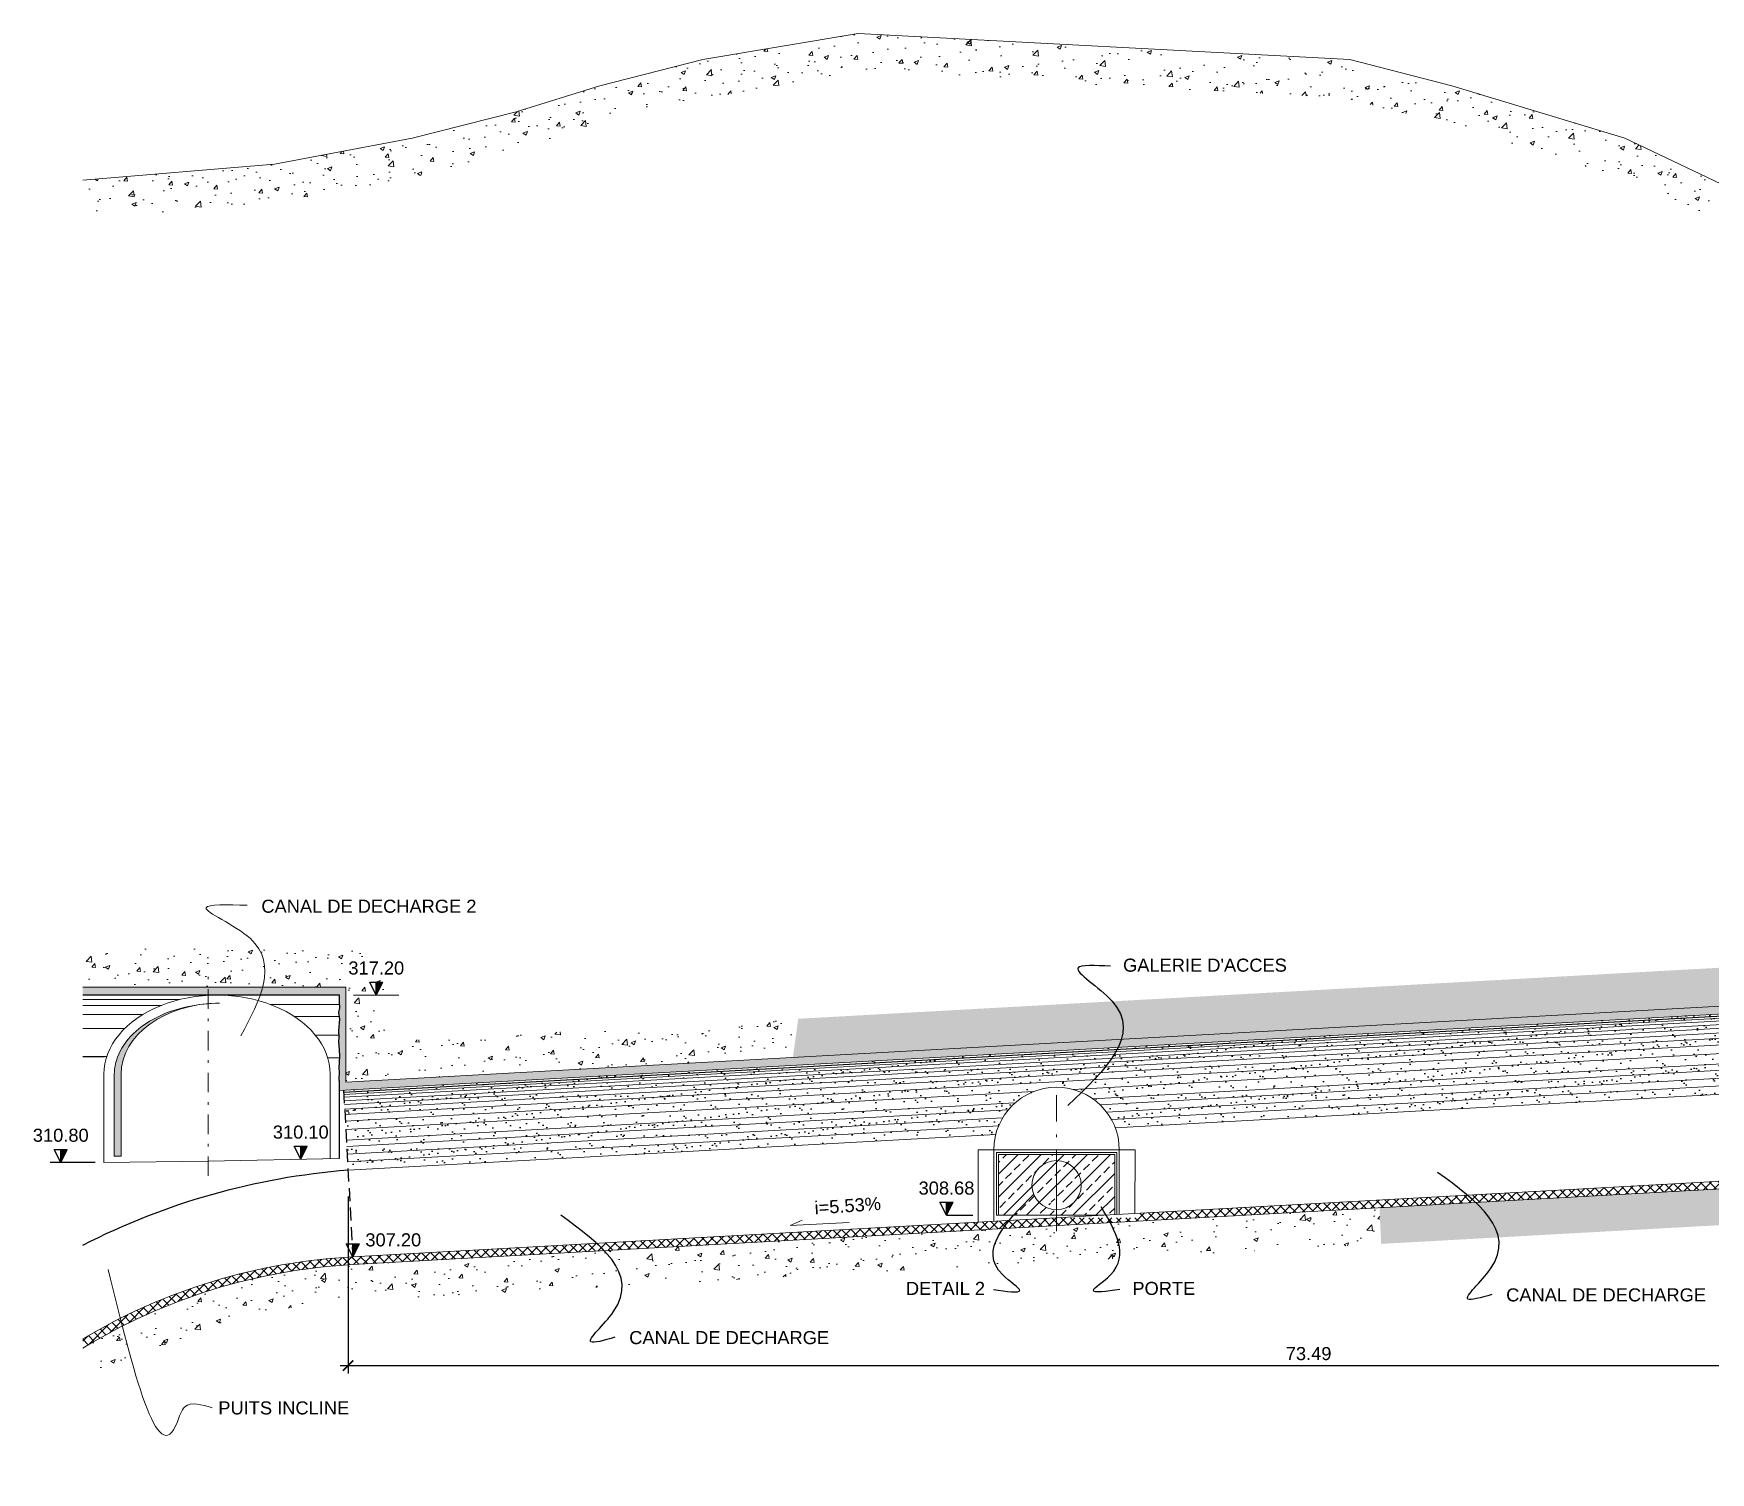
# Model space of a CAD drawing. Header units: millimetres. Extents: x -229 to 63875, y -200 to 109542.
# Drawn here: x 161.1 to 225.3, y 162.5 to 217.5 of the extents above; entities that cross this region are included whole.
import ezdxf
from ezdxf.enums import TextEntityAlignment as Align

# ---------------------------------------------------------------- set-up
doc = ezdxf.new("R2010")
doc.units = ezdxf.units.MM
for name, pattern in [('TRATTEGGIATA2', [0.375, 0.25, -0.125]), ('TRATTOPUNTO', [1, 0.5, -0.25, 0, -0.25]), ('TRATTOPUNTO2', [0.5, 0.25, -0.125, 0, -0.125])]:
    doc.linetypes.add(name, pattern=pattern)
for name, color, linetype in [('coordinate', 2, 'Continuous'), ('DIME', 6, 'Continuous'), ('LIN010CO', 2, 'Continuous'), ('LIN018CO', 6, 'Continuous'), ('LIN025CO', 7, 'Continuous'), ('LIN035CO', 1, 'Continuous'), ('LIN050CO', 3, 'Continuous'), ('TEXT035', 1, 'Continuous'), ('Tratteggi', 2, 'Continuous')]:
    doc.layers.add(name, color=color, linetype=linetype)
doc.layers.add('LINE010', color=2, linetype='Continuous', lineweight=9)
doc.styles.add('ARIAL', font='arial.ttf')
doc.linetypes.add('ROCK', pattern='A,0.25,-0.18,["<",Standard,S=0.18,R=90,X=0,Y=-0.09],0,["-",Standard,S=0.18,R=45,X=-0.111213,Y=-0.238491],0.25', length=0.68)
doc.dimstyles.new('DIME2-1_100', dxfattribs={"dimtxt": 0.25, "dimasz": 0.2, "dimexe": 0.15, "dimexo": 0.5, "dimgap": 0.1, "dimtad": 1, "dimzin": 0, "dimdsep": 46, "dimtxsty": 'ARIAL', "dimblk1": 'ARCHTICK', "dimblk2": 'ARCHTICK', "dimsah": 1, "dimcen": 0.09, "dimdle": 0.15, "dimclrd": 6, "dimclre": 6, "dimclrt": 1, "dimaunit": 2, "dimadec": 0, "dimazin": 0, "dimtfac": 1, "dimtmove": 0, "dimatfit": 1, "dimldrblk": 'ARCHTICK', "dimfxl": 1, "dimtolj": 1, "dimtzin": 0, "dimarcsym": 0})
pattern_1 = [(45, (17.57617, -102.0388), (-0.1767767, 0.1767767), []), (135, (17.57617, -102.0388), (-0.1767767, -0.1767767), [])]
pattern_2 = [(37.5, (17.57617, -102.03879), (-0.009449, 0.28902357), [0, -0.228, 0, -0.255, 0, -0.24375]), (7.5, (17.57617, -102.0388), (0.2654665, 0.4233219), [0, -0.123, 0, -0.2055, 0, -0.07875]), (327.5, (17.39167, -102.0388), (0.46712128, 0.00084886), [0, -0.075, 0, -0.27, 0, -0.3525]), (317.5, (17.39167, -102.0388), (0.450919, 0.13165133), [0, -0.0375, 0, -0.177, 0, -0.2025])]
pattern_3 = [(37.5, (17.57617, -102.0388), (-0.0251973, 0.7707295), [0, -0.608, 0, -0.68, 0, -0.65]), (7.5, (17.5762, -102.0388), (0.7079107, 1.1288584), [0, -0.328, 0, -0.548, 0, -0.21]), (327.5, (17.08417, -102.0388), (1.2456567, 0.0022636), [0, -0.2, 0, -0.72, 0, -0.94]), (317.5, (17.0842, -102.0388), (1.2024506, 0.3510702), [0, -0.1, 0, -0.472, 0, -0.54])]
pattern_4 = [(50, (17.5762, -102.0388), (1.7214244, -0.150605), [0.18, -1.98]), (355, (17.5762, -102.0388), (-0.333003, 1.805261), [0.144, -1.584]), (100.4514, (17.7196, -102.0513), (1.3884225, 1.654655), [0.1529765, -1.682741]), (46.1842, (17.5762, -101.5588), (2.561379, -0.397246), [0.27, -2.97]), (96.6356, (17.7896, -101.592), (2.24319, 2.337883), [0.229465, -2.524111]), (351.1842, (17.5762, -101.5588), (2.243189, 2.337885), [0.216, -2.376]), (21, (17.8162, -101.6788), (1.432577, -0.9662853), [0.18, -1.98]), (326, (17.8162, -101.6788), (0.583957, 1.74036), [0.144, -1.584]), (71.4514, (17.9355, -101.7593), (2.016534, 0.774073), [0.1529765, -1.682741]), (37.5, (17.57617, -102.0388), (0.0291837, 0.79894525), [0, -1.5648, 0, -1.608, 0, -1.59]), (7.5, (17.5762, -102.0388), (0.6313669, 0.9465881), [0, -0.9168, 0, -1.5288, 0, -0.606]), (327.5, (17.04097, -102.0388), (1.2811738, -0.0541317), [0, -0.6, 0, -1.872, 0, -2.484]), (317.5, (16.801, -102.0388), (1.3996468, 0.240252), [0, -0.78, 0, -1.2432, 0, -1.764])]

# ---------------------------------------------------------------- blocks, each defined once
blk = doc.blocks.new('LIVELLI1')
at = {"layer": 'LIN018CO'}
blk.add_solid([(0, 0.25), (0, 0), (0.125, 0.25)], dxfattribs=at)
at = {"layer": 'LIN035CO'}
for p, q in [((-0.125, 0.25), (0.125, 0.25)), ((0, 0), (-0.125, 0.25)), ((0, 0), (0, 0.25)), ((0, 0), (0.125, 0.25))]:
    blk.add_line(p, q, dxfattribs=at)
at = {"layer": 'TEXT035', "style": 'ARIAL'}
blk.add_attdef('VALORE', text='', height=0.25, dxfattribs=at).set_placement((0, 0.395), align=Align.CENTER)
blk = doc.blocks.new('_ARCHTICK')
at = {"color": 0, "linetype": 'ByBlock', "const_width": 0.15}
blk.add_lwpolyline([(-0.5, -0.5), (0.5, 0.5)], dxfattribs=at)
blk = doc.blocks.new('*D81')
at = {"color": 6, "lineweight": -2, "transparency": 16777216}
for p, q in [((246.663, 173.795), (246.663, 166.275)), ((173.176, 173.049), (173.176, 166.275)), ((172.876, 166.575), (246.963, 166.575))]:
    blk.add_line(p, q, dxfattribs=at)
at = {"layer": 'Defpoints', "color": 0, "transparency": 16777216}
for p in [(246.663, 174.795), (173.176, 174.049), (246.663, 166.575)]:
    blk.add_point(p, dxfattribs=at)
at = {"color": 6, "lineweight": -2, "transparency": 16777216, "xscale": 0.4, "yscale": 0.4, "zscale": 0.4, "rotation": 180}
blk.add_blockref('_ARCHTICK', (173.176, 166.575), dxfattribs=at)
at = {"color": 6, "lineweight": -2, "transparency": 16777216, "xscale": 0.4, "yscale": 0.4, "zscale": 0.4}
blk.add_blockref('_ARCHTICK', (246.663, 166.575), dxfattribs=at)
at = {"color": 1, "transparency": 16777216, "insert": (209.92, 167.031), "char_height": 0.5, "attachment_point": 5, "style": 'ARIAL'}
blk.add_mtext('\\A1;73.49', dxfattribs=at)

msp = doc.modelspace()

# ---------------------------------------------------------------- hatches: boundary and pattern name
at = {"layer": 'LIN010CO', "linetype": 'Continuous', "lineweight": 0}
h = msp.add_hatch(dxfattribs=at)
h.set_pattern_fill('AR-CONC', color=256, scale=0.24, style=0)
h.set_pattern_definition(pattern_4)
h.paths.add_polyline_path([(211.49335, 216.54514), (192.69335, 217.54514), (187.12164, 216.60715), (186.9437, 215.08132), (187.0558, 215.10977), (192.7771, 216.07295), (211.27023, 215.08927), (214.99922, 214.13312), (215.6411, 213.9392), (216.43653, 215.22999), (215.39335, 215.54514)])
h = msp.add_hatch(dxfattribs=at)
h.set_pattern_fill('AR-CONC', color=256, scale=0.24, style=0)
h.set_pattern_definition(pattern_4)
h.paths.add_polyline_path([(180.01042, 213.13366), (183.21252, 214.13432), (186.9437, 215.08132), (187.12164, 216.60715), (186.75335, 216.54514), (182.81335, 215.54514), (179.61335, 214.54514), (175.62335, 213.54514), (170.36335, 212.54514), (163.02641, 211.93117), (163.14863, 210.47061), (170.56188, 211.09097), (175.93864, 212.11317)])
h = msp.add_hatch(dxfattribs=at)
h.set_pattern_fill('AR-CONC', color=256, scale=0.24, style=0)
h.set_pattern_definition(pattern_4)
h.paths.add_polyline_path([(232.52335, 208.54514), (222.01335, 213.54514), (216.43653, 215.22999), (215.6411, 213.9392), (221.48359, 212.1741), (231.83835, 207.24795), (237.69377, 203.8357), (239.2442, 204.62857)])
h = msp.add_hatch(dxfattribs=at)
h.set_pattern_fill('AR-CONC', color=256, scale=0.24, style=0)
h.set_pattern_definition(pattern_4)
edge = h.paths.add_edge_path()
edge.add_line((190.39785, 179.84549), (174.55536, 178.96782))
edge.add_line((174.55536, 178.96782), (174.55536, 180.74889))
edge.add_line((174.55536, 180.74889), (174.25695, 180.74889))
edge.add_line((174.25695, 180.74889), (174.00695, 181.24889))
edge.add_line((174.00695, 181.24889), (174.50695, 181.24889))
edge.add_line((174.50695, 181.24889), (174.25695, 180.74889))
edge.add_line((174.25695, 180.74889), (174.55536, 180.74889))
edge.add_line((174.55536, 180.74889), (174.55536, 182.51455))
edge.add_line((174.55536, 182.51455), (169.77117, 182.51455))
edge.add_spline(control_points=[(169.77117, 182.51455), (170.04114, 182.0693), (170.04549, 181.57273), (169.90871, 181.04889)], knot_values=[4.10263375, 4.10263375, 4.10263375, 4.10263375, 5.63070694, 5.63070694, 5.63070694, 5.63070694], degree=3, periodic=0)
edge.add_line((169.90871, 181.04889), (173.08969, 181.04889))
edge.add_line((173.08969, 181.04889), (173.08969, 177.4187))
edge.add_line((173.08969, 177.4187), (190.19376, 178.36627))
edge.add_line((190.19376, 178.36627), (190.39785, 179.84549))
edge = h.paths.add_edge_path()
edge.add_spline(control_points=[(169.90871, 181.04889), (170.04549, 181.57273), (170.04114, 182.0693), (169.77117, 182.51455)], knot_values=[4.10263375, 4.10263375, 4.10263375, 4.10263375, 5.63070694, 5.63070694, 5.63070694, 5.63070694], degree=3, periodic=0)
edge.add_line((169.77117, 182.51455), (163.02641, 182.51455))
edge.add_line((163.02641, 182.51455), (163.02641, 181.04889))
edge.add_line((163.02641, 181.04889), (169.90871, 181.04889))
h.paths.add_polyline_path([(173.06118, 181.40276), (175.45306, 181.40276), (175.45306, 182.16913), (173.06118, 182.16913)], flags=24)
h = msp.add_hatch(dxfattribs=at)
h.set_pattern_fill('AR-CONC', color=256, scale=0.24, style=0)
h.set_pattern_definition(pattern_4)
edge = h.paths.add_edge_path()
edge.add_line((230.54124, 182.06943), (202.41365, 180.51117))
edge.add_spline(control_points=[(202.41365, 180.51117), (202.83319, 180.03407), (202.90508, 179.5503), (202.75753, 179.0623)], knot_values=[3.06329475, 3.06329475, 3.06329475, 3.06329475, 4.65651637, 4.65651637, 4.65651637, 4.65651637], degree=3, periodic=0)
edge.add_line((202.75753, 179.0623), (230.5126, 180.59993))
edge.add_line((230.5126, 180.59993), (230.54124, 182.06943))
edge = h.paths.add_edge_path()
edge.add_spline(control_points=[(202.75753, 179.0623), (202.90508, 179.5503), (202.83319, 180.03407), (202.41365, 180.51117)], knot_values=[3.06329475, 3.06329475, 3.06329475, 3.06329475, 4.65651637, 4.65651637, 4.65651637, 4.65651637], degree=3, periodic=0)
edge.add_line((202.41365, 180.51117), (190.39785, 179.84549))
edge.add_line((190.39785, 179.84549), (190.19376, 178.36627))
edge.add_line((190.19376, 178.36627), (202.75753, 179.0623))
at = {"layer": 'LIN010CO', "lineweight": 0}
h = msp.add_hatch(color=256, dxfattribs=at)
edge = h.paths.add_edge_path()
edge.add_line((164.49483, 174.58769), (164.49483, 177.72095))
edge.add_ellipse((168.25636, 177.72095), major_axis=(-3.76153, 0), ratio=0.72301635, start_angle=275.2624536, end_angle=360, ccw=False)
edge.add_line((167.91136, 180.42913), (167.91136, 180.43036))
edge.add_spline(control_points=[(167.91136, 180.43036), (167.62611, 180.41353), (167.34356, 180.37602), (166.58293, 180.21561), (166.12575, 180.04884), (165.33809, 179.61635), (165.00819, 179.35096), (164.51761, 178.76866), (164.35679, 178.45296), (164.25168, 177.99648), (164.23597, 177.8587), (164.23597, 177.72095)], knot_values=[4.79640249, 4.79640249, 4.79640249, 4.79640249, 5.00531165, 5.00531165, 5.37805544, 5.37805544, 5.75079924, 5.75079924, 6.12354304, 6.12354304, 6.28318531, 6.28318531, 6.28318531, 6.28318531], degree=3, periodic=0)
edge.add_line((164.23597, 177.72095), (164.23597, 174.58769))
edge.add_line((164.23597, 174.58769), (164.49483, 174.58769))
at = {"layer": 'LIN010CO', "linetype": 'Continuous', "lineweight": 0}
h = msp.add_hatch(dxfattribs=at)
h.set_pattern_fill('AR-CONC', color=256, scale=0.24, style=0)
h.set_pattern_definition(pattern_4)
edge = h.paths.add_edge_path()
edge.add_spline(control_points=[(251.16738, 174.39114), (250.90055, 174.82506), (250.65032, 175.25706), (250.49868, 175.63253)], knot_values=[3.92547604, 3.92547604, 3.92547604, 3.92547604, 5.01158558, 5.01158558, 5.01158558, 5.01158558], degree=3, periodic=0)
edge.add_line((250.49868, 175.63253), (246.71547, 174.49757))
edge.add_line((246.71547, 174.49757), (212.62943, 172.61062))
edge.add_line((212.62943, 172.61062), (212.69651, 171.23103))
edge.add_line((212.69651, 171.23103), (246.95541, 173.12755))
edge.add_line((246.95541, 173.12755), (251.16738, 174.39114))
edge = h.paths.add_edge_path()
edge.add_line((252.57943, 175.67109), (251.95524, 176.0695))
edge.add_line((251.95524, 176.0695), (250.49868, 175.63253))
edge.add_spline(control_points=[(250.49868, 175.63253), (250.65032, 175.25706), (250.90055, 174.82506), (251.16738, 174.39114)], knot_values=[3.92547604, 3.92547604, 3.92547604, 3.92547604, 5.01158558, 5.01158558, 5.01158558, 5.01158558], degree=3, periodic=0)
edge.add_line((251.16738, 174.39114), (251.74575, 174.56465))
edge.add_line((251.74575, 174.56465), (252.55394, 174.04881))
edge.add_line((252.55394, 174.04881), (253.28728, 174.26881))
edge.add_line((253.28728, 174.26881), (252.57943, 175.67109))
at = {"layer": 'LIN010CO', "lineweight": 0}
h = msp.add_hatch(dxfattribs=at)
h.set_pattern_fill('ANSI37', color=256, scale=2, style=0)
h.set_pattern_definition(pattern_1)
h.paths.add_polyline_path([(246.66335, 174.49469), (246.66335, 174.79514), (203.27733, 172.39336), (203.27721, 172.22738), (202.67905, 172.22738), (200.27905, 172.22738), (200.27905, 171.92692)])
at = {"layer": 'LIN010CO', "linetype": 'Continuous', "lineweight": 0}
h = msp.add_hatch(dxfattribs=at)
h.set_pattern_fill('AR-CONC', color=256, scale=0.24, style=0)
h.set_pattern_definition(pattern_4)
h.paths.add_polyline_path([(212.62943, 172.61062), (185.02409, 171.08243), (185.07995, 169.70222), (212.69651, 171.23103)])
at = {"layer": 'LIN010CO', "lineweight": 0}
h = msp.add_hatch(dxfattribs=at)
h.set_pattern_fill('ANSI37', color=256, scale=2, style=0)
h.set_pattern_definition(pattern_1)
h.paths.add_polyline_path([(200.27905, 171.92692), (200.27905, 172.22738), (173.35935, 170.73714, 0.12234836), (163.02641, 167.59293), (163.02641, 167.24254, -0.12442505), (173.37594, 170.4376)])
at = {"layer": 'LIN010CO', "linetype": 'Continuous', "lineweight": 0}
h = msp.add_hatch(dxfattribs=at)
h.set_pattern_fill('AR-CONC', color=256, scale=0.24, style=0)
h.set_pattern_definition(pattern_4)
edge = h.paths.add_edge_path()
edge.add_line((185.02409, 171.08243), (173.37594, 170.4376))
edge.add_arc((174.52143, 148.3673), 22.10001, 92.9710993, 115.6715362)
edge.add_spline(control_points=[(164.94745, 168.28587), (165.164, 167.84582), (165.37471, 167.42992), (165.57544, 167.05523)], knot_values=[4.79715133, 4.79715133, 4.79715133, 4.79715133, 5.62066557, 5.62066557, 5.62066557, 5.62066557], degree=3, periodic=0)
edge.add_arc((174.52143, 148.3673), 20.71882, 92.9646233, 115.5806263, ccw=False)
edge.add_line((173.44986, 169.05839), (185.07995, 169.70222))
edge.add_line((185.07995, 169.70222), (185.02409, 171.08243))
edge = h.paths.add_edge_path()
edge.add_spline(control_points=[(165.57544, 167.05523), (165.37471, 167.42992), (165.164, 167.84582), (164.94745, 168.28587)], knot_values=[4.79715133, 4.79715133, 4.79715133, 4.79715133, 5.62066557, 5.62066557, 5.62066557, 5.62066557], degree=3, periodic=0)
edge.add_arc((174.52143, 148.3673), 22.10001, 115.6715362, 121.341415)
edge.add_line((163.02641, 167.24254), (163.74481, 166.06289))
edge.add_arc((174.52143, 148.3673), 20.71882, 115.5806263, 121.341415, ccw=False)
at = {"layer": 'Tratteggi'}
h = msp.add_hatch(dxfattribs=at)
h.set_pattern_fill('AR-SAND', scale=0.15, style=0)
h.set_pattern_definition(pattern_2)
edge = h.paths.add_edge_path()
edge.add_line((181.61939, 177.89125), (173.08969, 177.4187))
edge.add_line((173.08969, 177.4187), (173.08969, 178.80246))
edge.add_spline(control_points=[(173.08969, 178.80246), (173.0063, 178.79617), (172.9221, 178.79007), (172.83723, 178.78413)], knot_values=[4.84264741, 4.84264741, 4.84264741, 4.84264741, 4.98495055, 4.98495055, 4.98495055, 4.98495055], degree=3, periodic=0)
edge.add_line((172.83723, 178.78413), (172.84441, 178.65322))
edge.add_line((172.84441, 178.65322), (172.85777, 178.41731))
edge.add_line((172.85777, 178.41731), (172.83196, 177.9707))
edge.add_line((172.83196, 177.9707), (172.84928, 177.78558))
edge.add_line((172.84928, 177.78558), (172.83196, 177.5645))
edge.add_line((172.83196, 177.5645), (172.83969, 177.48143))
edge.add_line((172.83969, 177.48143), (172.83969, 177.10439))
edge.add_line((172.83969, 177.10439), (181.61939, 177.59079))
edge.add_line((181.61939, 177.59079), (181.61939, 177.89125))
edge = h.paths.add_edge_path()
edge.add_line((173.08969, 181.04889), (167.81969, 181.04889))
edge.add_line((167.81969, 181.04889), (167.81969, 180.74889))
edge.add_line((167.81969, 180.74889), (172.84892, 180.74889))
edge.add_line((172.84892, 180.74889), (172.85364, 180.70645))
edge.add_line((172.85364, 180.70645), (172.85364, 180.64609))
edge.add_line((172.85364, 180.64609), (172.84961, 180.55355))
edge.add_line((172.84961, 180.55355), (172.84441, 180.50933))
edge.add_line((172.84441, 180.50933), (172.85777, 180.26897))
edge.add_line((172.85777, 180.26897), (172.8177, 180.08203))
edge.add_line((172.8177, 180.08203), (172.86222, 179.83276))
edge.add_line((172.86222, 179.83276), (172.82215, 179.401))
edge.add_line((172.82215, 179.401), (172.83105, 179.13394))
edge.add_line((172.83105, 179.13394), (172.8266, 178.97815))
edge.add_line((172.8266, 178.97815), (172.83723, 178.78413))
edge.add_spline(control_points=[(172.83723, 178.78413), (172.9221, 178.79007), (173.0063, 178.79617), (173.08969, 178.80246)], knot_values=[4.84264741, 4.84264741, 4.84264741, 4.84264741, 4.98495055, 4.98495055, 4.98495055, 4.98495055], degree=3, periodic=0)
edge.add_line((173.08969, 178.80246), (173.08969, 181.04889))
h.paths.add_polyline_path([(167.81969, 181.04889), (163.02641, 181.04889), (163.02641, 180.74889), (167.81969, 180.74889)])
h = msp.add_hatch(dxfattribs=at)
h.set_pattern_fill('AR-SAND', scale=0.15, style=0)
h.set_pattern_definition(pattern_2)
h.paths.add_polyline_path([(236.55249, 180.93454), (218.90505, 179.95687), (218.90505, 179.65641), (236.55249, 180.63408)])
h = msp.add_hatch(dxfattribs=at)
h.set_pattern_fill('AR-SAND', color=256, scale=0.4, style=0)
h.set_pattern_definition([(37.5, (17.57617, -102.0388), (-0.0251973, 0.7707295), [0, -0.608, 0, -0.68, 0, -0.65]), (7.5, (17.5762, -102.0388), (0.7079107, 1.1288584), [0, -0.328, 0, -0.548, 0, -0.21]), (327.5, (17.08417, -102.0388), (1.2456567, 0.0022636), [0, -0.2, 0, -0.72, 0, -0.94]), (317.5, (17.0842, -102.0388), (1.2024506, 0.3510702), [0, -0.1, 0, -0.472, 0, -0.54])])
h.paths.add_polyline_path([(224.67465, 176.90206), (224.67465, 179.97605), (246.66335, 181.19422), (246.66335, 178.12024)])
h = msp.add_hatch(dxfattribs=at)
h.set_pattern_fill('AR-SAND', color=256, scale=0.4, style=0)
h.set_pattern_definition(pattern_3)
h.paths.add_polyline_path([(224.67465, 176.90206), (224.67465, 179.97605), (202.52441, 178.74893), (202.52441, 175.67494)])
h = msp.add_hatch(dxfattribs=at)
h.set_pattern_fill('AR-SAND', scale=0.15, style=0)
h.set_pattern_definition(pattern_2)
h.paths.add_polyline_path([(218.90505, 179.95687), (203.77185, 179.1185), (203.77185, 178.81804), (218.90505, 179.65641)])
h = msp.add_hatch(dxfattribs=at)
h.set_pattern_fill('AR-SAND', scale=0.15, style=0)
h.set_pattern_definition(pattern_2)
h.paths.add_polyline_path([(203.77185, 179.1185), (181.61939, 177.89125), (181.61939, 177.59079), (203.77185, 178.81804)])
h = msp.add_hatch(dxfattribs=at)
h.set_pattern_fill('AR-SAND', color=256, scale=0.4, style=0)
h.set_pattern_definition(pattern_3)
h.paths.add_polyline_path([(202.52441, 175.67494), (202.52441, 178.74893), (173.00636, 177.11362), (173.17601, 174.04904), (197.95381, 175.42173), (198.06403, 175.75133), (198.21659, 176.05466), (198.43317, 176.36124), (198.68645, 176.62282), (198.9409, 176.83122), (199.40468, 177.06243), (199.74291, 177.1663), (200.07808, 177.2381), (200.27905, 177.22738), (200.71251, 177.21417), (200.93994, 177.14236), (201.43072, 176.97482), (201.83771, 176.68761), (202.11303, 176.44827), (202.3285, 176.17303)])
h = msp.add_hatch(dxfattribs=at)
h.set_pattern_fill('ANSI33', color=256, scale=2.5, style=0)
h.set_pattern_definition([(45, (17.57617, -102.0388), (-0.4419417, 0.4419417), []), (45, (18.0181, -102.0388), (-0.4419417, 0.4419417), [0.3125, -0.15625])])
h.paths.add_polyline_path([(200.27905, 174.65238), (198.05405, 174.65238), (198.05405, 172.32738), (200.27905, 172.32738), (200.02905, 172.82738), (200.27905, 172.82738)])
h.paths.add_polyline_path([(202.50405, 174.65238), (200.27905, 174.65238), (200.27905, 172.82738), (200.52905, 172.82738), (200.27905, 172.32738), (202.08546, 172.32738), (202.50405, 172.35055)])
h.paths.add_polyline_path([(199.08329, 172.98125), (201.47517, 172.98125), (201.47517, 173.74762), (199.08329, 173.74762)], flags=9)

# ---------------------------------------------------------------- linework, layer by layer
msp.add_lwpolyline([(196.06833, 172.32738), (197.07391, 172.32738)])
at = {"layer": 'DIME'}
for points in [[(202.33732, 181.8548), (201.10359, 181.78989), (202.40225, 180.52403), (200.71399, 176.5317)], [(216.93291, 169.29303), (216.00953, 169.11995), (216.8752, 170.27386), (214.85532, 173.96636)], [(197.861, 169.48179), (198.86979, 169.45213), (198.21704, 170.04537), (199.40495, 173.13014)], [(202.6971, 169.48179), (201.68832, 169.45213), (202.34106, 170.04537), (201.98415, 172.64439)], [(183.38776, 167.65842), (182.46439, 167.48534), (183.33005, 168.63924), (181.31017, 172.33175)]]:
    msp.add_spline(points, degree=3, dxfattribs=at)
at = {"layer": 'LIN010CO', "linetype": 'TRATTOPUNTO2', "lineweight": 0, "ltscale": 3}
msp.add_line((167.81969, 173.83109), (167.81969, 181.48676), dxfattribs=at)
at = {"layer": 'LIN010CO', "lineweight": 0}
for p, q in [((173.01529, 176.95227), (246.66335, 181.03237)), ((173.02117, 176.84613), (246.66335, 180.92591)), ((173.02919, 176.70115), (246.66335, 180.78049)), ((173.03665, 176.56643), (246.66335, 180.64535)), ((173.04637, 176.39084), (246.66335, 180.46922)), ((173.0576, 176.18812), (246.66335, 180.26588)), ((173.07168, 175.93362), (246.66335, 180.01059)), ((200.90119, 177.14534), (246.66335, 179.68057)), ((201.66358, 176.78776), (246.66335, 179.28074)), ((246.66335, 179.03319), (201.94421, 176.55575)), ((246.66335, 178.73862), (202.19333, 176.27498)), ((246.66335, 178.44374), (202.37846, 175.99035)), ((164.23597, 174.58769), (164.23597, 177.72095)), ((164.49483, 174.58769), (164.49483, 177.72095)), ((173.0899, 175.6046), (199.40468, 177.06243)), ((173.11196, 175.206), (198.68645, 176.62282)), ((198.43317, 176.36124), (173.12563, 174.9592)), ((198.21659, 176.05466), (173.14188, 174.66553)), ((198.06403, 175.75133), (173.15816, 174.37155)), ((164.23597, 174.58769), (164.49483, 174.58769))]:
    msp.add_line(p, q, dxfattribs=at)
at = {"layer": 'LIN010CO', "linetype": 'Continuous', "lineweight": 0}
for p, q in [((163.02641, 180.57912), (166.73603, 180.57912)), ((163.02641, 180.35709), (166.0357, 180.35709)), ((170.21128, 180.38885), (172.85111, 180.38885)), ((163.02641, 180.01139), (165.3344, 180.01139)), ((171.11254, 179.93757), (172.8435, 179.93757)), ((163.02641, 179.47284), (164.63556, 179.47284)), ((171.92684, 179.21644), (172.8283, 179.21644)), ((163.02641, 178.40233), (163.9497, 178.40233)), ((172.39442, 178.35585), (172.85422, 178.35585))]:
    msp.add_line(p, q, dxfattribs=at)
at = {"layer": 'LIN010CO', "linetype": 'TRATTEGGIATA2', "ltscale": 2}
msp.add_line((173.00636, 177.11362), (173.35935, 170.73714), dxfattribs=at)
at = {"layer": 'LIN010CO', "lineweight": 0}
msp.add_ellipse((168.25636, 177.72095), major_axis=(-3.76153, 0), ratio=0.72301635, start_param=4.71263859, end_param=6.28318531, dxfattribs=at)
msp.add_open_spline([(168.25542, 180.44059), (167.85426, 180.44038), (167.45312, 180.39913), (166.58293, 180.21561), (166.12575, 180.04884), (165.33809, 179.61635), (165.00819, 179.35096), (164.51761, 178.76866), (164.35679, 178.45296), (164.25168, 177.99648), (164.23597, 177.8587), (164.23597, 177.72095)], degree=3, knots=[4.71261966, 4.71261966, 4.71261966, 4.71261966, 5.00531165, 5.00531165, 5.37805544, 5.37805544, 5.75079924, 5.75079924, 6.12354304, 6.12354304, 6.28318531, 6.28318531, 6.28318531, 6.28318531], dxfattribs=at)
at = {"layer": 'LIN018CO'}
for p, q in [((172.84892, 180.74889), (163.02641, 180.74889)), ((163.02641, 178.40592), (163.85694, 178.40592)), ((172.83969, 177.48424), (172.83969, 177.48143)), ((172.83969, 177.48143), (172.83969, 174.49889)), ((163.50772, 174.34889), (161.78754, 174.34889))]:
    msp.add_line(p, q, dxfattribs=at)
at = {"layer": 'LIN018CO', "lineweight": 0}
msp.add_line((173.39081, 180.74889), (175.12308, 180.74889), dxfattribs=at)
at = {"layer": 'LIN018CO', "linetype": 'TRATTOPUNTO', "lineweight": 0, "ltscale": 2}
msp.add_line((200.27905, 171.71857), (200.27905, 177.40108), dxfattribs=at)
at = {"layer": 'LIN018CO', "linetype": 'TRATTOPUNTO2', "lineweight": 0}
msp.add_line((197.54058, 174.82738), (203.01752, 174.82738), dxfattribs=at)
at = {"layer": 'LIN018CO', "lineweight": 0, "flags": 128}
msp.add_lwpolyline([(257.16698, 188.54514), (257.16923, 188.53475), (246.76588, 181.1999), (172.83969, 177.10439)], dxfattribs=at)
at = {"layer": 'LIN018CO', "flags": 128}
msp.add_lwpolyline([(172.83969, 177.48143), (172.83196, 177.5645), (172.84928, 177.78558), (172.83196, 177.9707), (172.85777, 178.41731), (172.84441, 178.65322), (172.8266, 178.97815), (172.83105, 179.13394), (172.82215, 179.401), (172.86222, 179.83276), (172.8177, 180.08203), (172.85777, 180.26897), (172.84441, 180.50933), (172.84961, 180.55355), (172.85364, 180.64609), (172.85364, 180.70645), (172.84892, 180.74889)], dxfattribs=at)
at = {"layer": 'LIN018CO'}
msp.add_arc((175.2976, 147.1759), 26.95675, 94.5140518, 117.1009089, dxfattribs=at)
at = {"layer": 'LIN018CO', "lineweight": 0}
for points in [[(169.32178, 184.18888), (167.75384, 184.09242), (169.44239, 182.91075), (169.08056, 179.19692)], [(167.98104, 164.95934), (166.93537, 164.99298), (166.64746, 164.41743), (164.00538, 170.24932)]]:
    msp.add_spline(points, degree=3, dxfattribs=at)
at = {"layer": 'LIN025CO', "linetype": 'Continuous', "lineweight": 0}
for p, q in [((163.83969, 174.34889), (163.83969, 177.72455)), ((172.48969, 174.49191), (172.48969, 177.72455)), ((172.83969, 174.49889), (167.81969, 174.39889)), ((167.81969, 174.39889), (163.83969, 174.34889)), ((190.54236, 172.1403), (190.09252, 171.92873)), ((190.09252, 171.92873), (192.3473, 172.04586))]:
    msp.add_line(p, q, dxfattribs=at)
at = {"layer": 'LIN025CO', "lineweight": 0}
for p, q in [((202.52441, 175.67494), (246.66335, 178.12024)), ((173.17601, 174.04904), (197.95381, 175.42173)), ((197.27905, 174.82738), (197.27905, 172.0613)), ((197.27905, 174.82738), (197.87905, 174.82738)), ((197.87905, 174.82738), (202.67905, 174.82738)), ((197.87905, 174.82738), (197.87905, 172.09452)), ((202.57905, 174.72738), (197.97905, 174.72738)), ((197.97905, 174.72738), (197.97905, 172.32738)), ((202.50405, 174.65238), (198.05405, 174.65238)), ((198.05405, 174.65238), (198.05405, 172.32738)), ((202.50405, 172.35055), (202.50405, 174.65238)), ((202.57905, 172.3547), (202.57905, 174.72738)), ((202.67905, 174.82738), (203.27905, 174.82738)), ((202.67905, 172.36024), (202.67905, 174.82738)), ((203.27733, 172.39336), (203.27905, 174.82738)), ((197.97905, 172.32738), (202.08546, 172.32738))]:
    msp.add_line(p, q, dxfattribs=at)
msp.add_lwpolyline([(200.27905, 174.82738), (200.27905, 172.32738)], dxfattribs=at)
msp.add_arc((200.27905, 174.82738), 2.4, 0, 180, dxfattribs=at)
at = {"layer": 'LIN025CO', "linetype": 'Continuous', "lineweight": 0}
msp.add_ellipse((168.16469, 177.72455), major_axis=(-4.325, 0), ratio=0.69926945, start_param=3.14159265, end_param=6.28318531, dxfattribs=at)
at = {"layer": 'LIN050CO', "lineweight": 0}
for p, q in [((246.66335, 174.79514), (203.27733, 172.39336)), ((202.08546, 172.32738), (173.35935, 170.73714)), ((203.27733, 172.39336), (202.08546, 172.32738))]:
    msp.add_line(p, q, dxfattribs=at)
at = {"layer": 'LIN050CO', "linetype": 'Continuous', "lineweight": 0, "flags": 128}
msp.add_lwpolyline([(163.02641, 211.93117), (170.36335, 212.54514), (175.62335, 213.54514), (179.61335, 214.54514), (182.81335, 215.54514), (186.75335, 216.54514), (192.69335, 217.54514), (211.49335, 216.54514), (215.39335, 215.54514), (222.01335, 213.54514), (232.52335, 208.54514), (241.10335, 203.54514), (248.93335, 198.54514), (255.58322, 194.44535)], dxfattribs=at)
at = {"layer": 'LIN050CO', "linetype": 'ROCK', "lineweight": 0, "ltscale": 2, "flags": 128}
msp.add_lwpolyline([(255.58322, 194.44535), (256.834, 188.66546), (246.66335, 181.49468), (173.08969, 177.4187), (173.08969, 181.04889), (163.02641, 181.04889)], dxfattribs=at)
msp.add_lwpolyline([(163.02641, 167.24254, -0.12442505), (173.37594, 170.4376), (246.71547, 174.49757), (251.95524, 176.0695), (252.76342, 175.55366), (256.73725, 176.74581), (259.35464, 176.98528), (267.64389, 177.49524), (271.74235, 177.74514), (273.0385, 177.74514), (273.0385, 177.74514), (273.0385, 177.74514)], format="xyb", dxfattribs=at)
at = {"layer": 'LIN050CO', "lineweight": 0}
msp.add_arc((174.52142, 148.36731), 22.4, 92.9737311, 120.8752414, dxfattribs=at)
at = {"layer": 'LINE010'}
msp.add_circle((200.27905, 173.47865), 0.94102, dxfattribs=at)
at = {"layer": 'Tratteggi'}
msp.add_line((173.01048, 177.03915), (246.66335, 181.11952), dxfattribs=at)

# ---------------------------------------------------------------- block references
at = {"xscale": 2, "yscale": 2, "zscale": 2}
for p, values in [((174.25695, 180.74889), {'VALORE': '317.20'}), ((171.36726, 174.46955), {'VALORE': '310.10'}), ((162.18718, 174.34889), {'VALORE': '310.80'}), ((196.06833, 172.32738), {'VALORE': '308.68'})]:
    msp.add_blockref('LIVELLI1', p, dxfattribs=at).add_auto_attribs(values)
ref = msp.add_blockref('LIVELLI1', (173.35935, 170.73714), dxfattribs=dict(xscale=2, yscale=2, zscale=2))
ref.add_attrib('VALORE', '307.20', dxfattribs={"layer": 'TEXT035', "height": 0.5, "style": 'ARIAL'}).set_placement((174.90683, 171.13569), align=Align.CENTER)

# ---------------------------------------------------------------- texts
at = {"layer": 'coordinate', "color": 1, "style": 'ARIAL'}
for s, p in [('CANAL DE DECHARGE 2', (169.86028, 183.90179)), ("GALERIE D'ACCES", (202.82213, 181.64665)), ('DETAIL 2', (194.5153, 169.27775)), ('PORTE', (203.17817, 169.27775)), ('CANAL DE DECHARGE', (217.47664, 169.02997)), ('CANAL DE DECHARGE', (183.93149, 167.39536)), ('PUITS INCLINE', (168.21407, 164.7051))]:
    msp.add_text(s, height=0.5, dxfattribs=at).set_placement(p)
at = {"layer": 'coordinate', "color": 1, "lineweight": 0, "style": 'ARIAL'}
msp.add_text('i=5.53%', height=0.5, rotation=3.9269102, dxfattribs=at).set_placement((193.57472, 172.5327), align=Align.RIGHT)

# ---------------------------------------------------------------- dimensions: what is measured, and where the dimension line sits
dim = msp.add_linear_dim(base=(246.66335, 166.5751), p1=(173.17601, 174.04904), p2=(246.66335, 174.79514), dimstyle='DIME2-1_100', override={"dimscale": 2})
dim.commit()
dim.dimension.update_dxf_attribs({"geometry": '*D81', "text_midpoint": (209.91968, 167.03055)})

doc.saveas('drawing.dxf')
